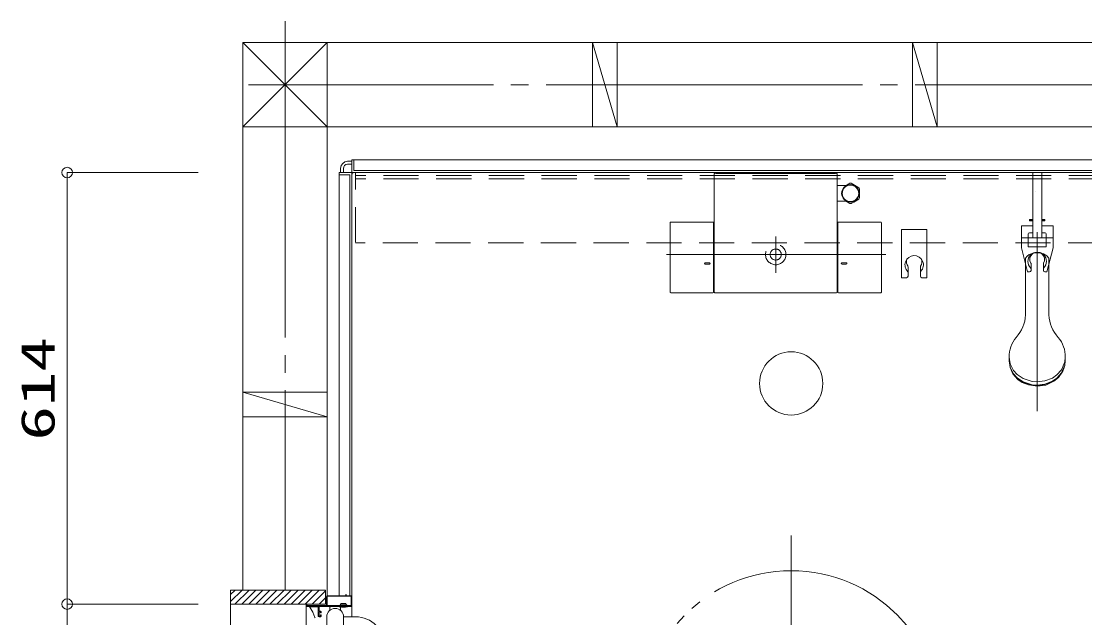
# Model space of a CAD drawing. Units: millimetres on the paper. Extents: x -305 to 305, y -152 to 152.
# Drawn here: x -188.5 to -128, y 59.8 to 93.7 of the extents above; entities that cross this region are included whole.
import ezdxf
from ezdxf.enums import TextEntityAlignment as Align

# ---------------------------------------------------------------- set-up
doc = ezdxf.new("R2010")
doc.units = ezdxf.units.MM
for name, pattern in [('DASHED2', [3, 2, -1]), ('LONG_CHAIN', [21, 18, -1, 1, -1]), ('LONG_DOUBLE_CHAIN', [21.8, 18, -1, 0.6, -0.6, 0.6, -1])]:
    doc.linetypes.add(name, pattern=pattern)
doc.layers.add('0-0_0', color=7, linetype='Continuous', lineweight=9)
doc.layers.add('0-1_VIEW0001', color=7, linetype='Continuous', lineweight=9)
doc.styles.add('ＭＳ ゴシック', font='')
doc.styles.get('ＭＳ ゴシック').set_extended_font_data('MS Gothic')

# ---------------------------------------------------------------- blocks, each defined once
blk = doc.blocks.new('_ORIGIN')
at = {"layer": '0-0_0'}
blk.add_line((0, 0), (-1, 0), dxfattribs=at)
blk.add_circle((0, 0), 0.5, dxfattribs=at)

msp = doc.modelspace()

# ---------------------------------------------------------------- linework, layer by layer
at = {"layer": '0-1_VIEW0001', "linetype": 'LONG_CHAIN'}
for p, q in [((-173.532, 93.714), (-173.532, 61.343)), ((-77.676, 90.105), (-175.618, 90.105)), ((-145.612, 79.395), (-145.612, 81.456)), ((-139.345, 80.439), (-151.821, 80.439)), ((-144.732, 64.443), (-144.732, 41.763))]:
    msp.add_line(p, q, dxfattribs=at)
at = {"layer": '0-1_VIEW0001'}
for p, q in [((-171.132, 92.505), (-175.932, 87.704)), ((-175.932, 92.504), (-175.932, 61.343)), ((-80.132, 92.505), (-175.931, 92.504)), ((-171.132, 87.704), (-175.931, 92.504)), ((-171.132, 92.505), (-171.132, 61.023)), ((-156.031, 92.504), (-156.031, 87.704)), ((-154.631, 87.704), (-156.031, 92.504)), ((-154.631, 92.504), (-154.631, 87.704)), ((-137.831, 92.504), (-137.831, 87.704)), ((-136.431, 87.704), (-137.831, 92.504)), ((-136.431, 92.504), (-136.431, 87.704)), ((-80.131, 87.705), (-175.932, 87.704)), ((-170.372, 85.344), (-170.372, 85.103)), ((-170.212, 85.344), (-170.212, 85.103)), ((-169.972, 85.743), (-169.732, 85.743)), ((-169.972, 85.583), (-169.732, 85.583)), ((-169.732, 85.823), (-87.732, 85.823)), ((-169.732, 85.123), (-169.732, 85.823)), ((-169.612, 85.223), (-169.612, 85.823)), ((-178.471, 85.103), (-185.931, 85.103)), ((-170.452, 85.103), (-170.452, 61.023)), ((-169.752, 85.103), (-170.452, 85.103)), ((-169.852, 84.983), (-170.452, 84.983)), ((-169.852, 84.983), (-169.852, 61.023)), ((-169.732, 85.083), (-169.732, 59.822)), ((-169.732, 59.822), (-169.732, 84.984)), ((-169.712, 85.103), (-87.752, 85.103)), ((-119.732, 85.103), (-169.613, 85.103)), ((-169.612, 85.223), (-87.852, 85.223)), ((-149.112, 78.299), (-149.112, 85.022)), ((-149.072, 85.06), (-149.076, 85.06)), ((-149.018, 85.059), (-142.206, 85.059)), ((-142.148, 85.06), (-142.152, 85.06)), ((-142.112, 85.02), (-142.112, 78.299)), ((-185.931, 61.143), (-185.931, 84.503)), ((-142.112, 84.359), (-141.598, 84.359)), ((-141.6, 83.479), (-142.112, 83.479)), ((-151.624, 78.299), (-151.624, 82.243)), ((-151.584, 82.283), (-149.184, 82.283)), ((-149.144, 78.299), (-149.144, 82.243)), ((-142.08, 82.243), (-142.08, 78.299)), ((-142.04, 82.283), (-139.64, 82.283)), ((-139.6, 78.299), (-139.6, 82.243)), ((-149.384, 79.975), (-149.624, 79.975)), ((-149.624, 79.895), (-149.384, 79.895)), ((-141.84, 79.975), (-141.6, 79.975)), ((-141.6, 79.895), (-141.84, 79.895)), ((-149.184, 78.259), (-151.584, 78.259)), ((-142.152, 78.259), (-149.072, 78.259)), ((-139.64, 78.259), (-142.04, 78.259)), ((-175.933, 72.605), (-171.133, 71.205)), ((-171.132, 72.605), (-175.932, 72.605)), ((-171.132, 71.205), (-175.932, 71.205)), ((-176.632, 60.691), (-175.98, 61.343)), ((-176.632, 28.864), (-176.632, 61.343)), ((-176.632, 61.343), (-171.232, 61.343)), ((-176.632, 61.087), (-176.376, 61.343)), ((-176.384, 60.543), (-175.584, 61.343)), ((-175.988, 60.543), (-175.188, 61.343)), ((-175.592, 60.543), (-174.792, 61.343)), ((-175.192, 60.543), (-174.392, 61.343)), ((-174.792, 60.543), (-173.992, 61.343)), ((-174.392, 60.543), (-173.592, 61.343)), ((-173.992, 60.543), (-173.192, 61.343)), ((-173.592, 60.543), (-172.792, 61.343)), ((-173.192, 60.543), (-172.392, 61.343)), ((-172.792, 60.543), (-171.992, 61.343)), ((-172.392, 60.543), (-171.592, 61.343)), ((-171.992, 60.543), (-171.232, 61.303)), ((-171.232, 61.343), (-171.232, 60.543)), ((-178.471, 60.543), (-185.931, 60.543)), ((-178.471, 60.543), (-185.931, 60.543)), ((-171.232, 60.543), (-176.632, 60.543)), ((-172.332, 60.435), (-172.332, 60.531)), ((-172.32, 60.543), (-172.304, 60.543)), ((-172.292, 60.531), (-172.292, 60.475)), ((-171.592, 60.543), (-171.232, 60.903)), ((-171.172, 60.475), (-171.172, 60.983)), ((-171.136, 60.475), (-171.136, 60.975)), ((-171.132, 61.023), (-170.096, 61.023)), ((-171.124, 60.987), (-169.78, 60.987)), ((-170.352, 60.583), (-170.072, 60.583)), ((-170.072, 60.543), (-170.352, 60.543)), ((-170.084, 61.035), (-170.084, 61.075)), ((-170.076, 61.083), (-170.06, 61.083)), ((-170.072, 60.583), (-170.072, 60.543)), ((-170.072, 60.543), (-170.024, 60.48)), ((-170.052, 61.075), (-170.052, 61.035)), ((-170.04, 61.023), (-169.772, 61.023)), ((-169.768, 60.975), (-169.768, 60.475)), ((-169.732, 60.983), (-169.732, 60.443)), ((-185.931, 30.263), (-185.931, 59.943)), ((-171.652, 60.423), (-172.32, 60.423)), ((-172.28, 60.463), (-171.184, 60.463)), ((-172.13, 60.383), (-172.132, 60.383)), ((-171.64, 60.383), (-172.13, 60.383)), ((-171.64, 59.863), (-171.64, 60.411)), ((-171.6, 60.411), (-171.6, 60.155)), ((-171.6, 60.095), (-171.6, 59.879)), ((-169.752, 60.423), (-171.588, 60.423)), ((-171.588, 60.143), (-171.52, 60.143)), ((-171.532, 60.107), (-171.588, 60.107)), ((-171.52, 60.059), (-171.52, 60.095)), ((-171.52, 59.879), (-171.52, 59.915)), ((-171.492, 60.047), (-171.508, 60.047)), ((-171.508, 59.927), (-171.492, 59.927)), ((-171.48, 60.103), (-171.48, 60.059)), ((-171.48, 59.915), (-171.48, 59.863)), ((-169.78, 60.463), (-171.124, 60.463)), ((-170.98, 60.363), (-170.98, 60.197)), ((-170.452, 60.423), (-170.452, 60.407)), ((-170.386, 60.435), (-170.386, 60.45)), ((-170.38, 60.363), (-170.38, 60.197)), ((-170.038, 60.435), (-170.038, 60.45)), ((-169.972, 60.423), (-169.972, 60.407)), ((-171.834, 59.79), (-171.834, 59.79)), ((-171.52, 59.823), (-171.6, 59.823)), ((-171.588, 59.867), (-171.532, 59.867)), ((-171.16, 59.031), (-171.16, 59.823)), ((-170.2, 59.823), (-170.2, 59.035)), ((-169.518, 59.822), (-170.2, 59.822))]:
    msp.add_line(p, q, dxfattribs=at)
at = {"layer": '0-1_VIEW0001', "color": 6, "linetype": 'DASHED2'}
for p, q in [((-169.532, 81.143), (-169.532, 85.103)), ((-87.932, 84.943), (-169.532, 84.943)), ((-87.972, 81.103), (-169.532, 81.103))]:
    msp.add_line(p, q, dxfattribs=at)
at = {"layer": '0-1_VIEW0001', "color": 2}
for p, q in [((-130.986, 81.383), (-130.986, 85.103)), ((-130.478, 81.383), (-130.478, 85.103)), ((-131.172, 82.413), (-131.152, 82.433)), ((-131.172, 82.373), (-131.172, 82.413)), ((-131.172, 82.413), (-130.986, 82.413)), ((-130.986, 82.373), (-131.172, 82.373)), ((-131.172, 82.373), (-131.152, 82.353)), ((-130.986, 82.433), (-131.152, 82.433)), ((-130.986, 82.353), (-131.152, 82.353)), ((-130.312, 82.433), (-130.478, 82.433)), ((-130.478, 82.413), (-130.292, 82.413)), ((-130.292, 82.373), (-130.478, 82.373)), ((-130.312, 82.353), (-130.478, 82.353)), ((-130.292, 82.413), (-130.312, 82.433)), ((-130.292, 82.373), (-130.312, 82.353)), ((-130.292, 82.413), (-130.292, 82.373)), ((-138.452, 81.863), (-138.452, 79.12)), ((-138.452, 81.863), (-138.452, 79.12)), ((-138.452, 81.863), (-137.012, 81.863)), ((-138.452, 81.103), (-138.452, 81.823)), ((-137.012, 81.863), (-137.012, 79.12)), ((-130.986, 82.073), (-131.632, 82.073)), ((-131.632, 81.393), (-131.632, 82.073)), ((-129.832, 82.073), (-130.478, 82.073)), ((-129.832, 81.393), (-129.832, 82.073)), ((-131.24, 81.393), (-131.632, 81.393)), ((-131.632, 81.393), (-131.632, 80.813)), ((-131.242, 81.393), (-131.242, 80.893)), ((-131.24, 81.615), (-131.24, 80.875)), ((-130.224, 81.383), (-131.24, 81.383)), ((-131.18, 81.675), (-130.986, 81.675)), ((-130.284, 81.675), (-130.478, 81.675)), ((-130.224, 81.615), (-130.224, 80.875)), ((-130.224, 81.393), (-129.832, 81.393)), ((-130.222, 80.893), (-130.222, 81.393)), ((-129.832, 81.393), (-129.832, 80.813)), ((-131.282, 79.451), (-131.632, 80.813)), ((-131.24, 80.893), (-131.242, 80.893)), ((-131.24, 80.875), (-130.224, 80.875)), ((-130.222, 80.893), (-130.224, 80.893)), ((-130.182, 79.451), (-129.832, 80.813)), ((-131.082, 79.898), (-131.082, 79.531)), ((-130.382, 79.898), (-130.382, 79.531)), ((-138.082, 79.726), (-138.082, 79.2)), ((-138.082, 79.726), (-138.082, 79.2)), ((-137.382, 79.726), (-137.382, 79.2)), ((-137.382, 79.726), (-137.382, 79.2)), ((-131.162, 79.451), (-131.282, 79.451)), ((-130.302, 79.451), (-130.182, 79.451)), ((-138.452, 79.12), (-138.162, 79.12)), ((-138.452, 79.12), (-138.162, 79.12)), ((-137.012, 79.12), (-137.302, 79.12)), ((-137.012, 79.12), (-137.302, 79.12))]:
    msp.add_line(p, q, dxfattribs=at)
at = {"layer": '0-1_VIEW0001', "color": 4, "linetype": 'LONG_CHAIN'}
msp.add_line((-130.732, 81.713), (-130.732, 71.52), dxfattribs=at)
at = {"layer": '0-1_VIEW0001', "color": 4}
for p, q in [((-131.392, 77.001), (-131.392, 80.232)), ((-130.072, 80.236), (-130.072, 77.001)), ((-132.332, 74.406), (-132.332, 74.59)), ((-129.132, 74.59), (-129.132, 74.406))]:
    msp.add_line(p, q, dxfattribs=at)
at = {"layer": '0-1_VIEW0001', "color": 6, "linetype": 'DASHED2'}
for points in [[(-87.932, 81.143), (-87.932, 85.103), (-169.532, 85.103)], [(-87.932, 84.743), (-169.532, 84.743), (-169.532, 84.943)]]:
    msp.add_lwpolyline(points, dxfattribs=at)
at = {"layer": '0-1_VIEW0001'}
for points in [[(-149.112, 85.02), (-149.112, 85.023), (-149.112, 85.026), (-149.111, 85.029), (-149.11, 85.032), (-149.109, 85.035), (-149.108, 85.038), (-149.107, 85.04), (-149.105, 85.043), (-149.103, 85.045), (-149.102, 85.047), (-149.101, 85.048), (-149.099, 85.049), (-149.098, 85.05), (-149.097, 85.051), (-149.096, 85.052), (-149.095, 85.053), (-149.094, 85.054), (-149.092, 85.055), (-149.091, 85.055), (-149.09, 85.056), (-149.089, 85.057), (-149.087, 85.057), (-149.086, 85.058), (-149.084, 85.058), (-149.083, 85.059), (-149.082, 85.059), (-149.08, 85.06), (-149.079, 85.06), (-149.077, 85.06), (-149.076, 85.06)], [(-149.018, 85.059), (-149.018, 85.06), (-149.072, 85.06)], [(-142.152, 85.06), (-142.206, 85.06), (-142.206, 85.059)], [(-142.148, 85.06), (-142.145, 85.06), (-142.142, 85.059), (-142.139, 85.058), (-142.137, 85.057), (-142.134, 85.056), (-142.131, 85.055), (-142.129, 85.053), (-142.127, 85.051), (-142.124, 85.049), (-142.122, 85.047), (-142.121, 85.046), (-142.12, 85.045), (-142.12, 85.044), (-142.119, 85.043), (-142.118, 85.041), (-142.117, 85.04), (-142.116, 85.039), (-142.116, 85.038), (-142.115, 85.036), (-142.115, 85.035), (-142.114, 85.033), (-142.114, 85.032), (-142.113, 85.031), (-142.113, 85.029), (-142.113, 85.028), (-142.112, 85.026), (-142.112, 85.025), (-142.112, 85.023), (-142.112, 85.022), (-142.112, 85.02)], [(-141.638, 84.359), (-141.548, 84.411), (-141.453, 84.466), (-141.397, 84.498)], [(-141.322, 84.498), (-141.226, 84.442), (-141.122, 84.382), (-141.028, 84.328), (-140.933, 84.273), (-140.877, 84.241)], [(-140.84, 84.176), (-140.84, 84.115), (-140.84, 84.016), (-140.84, 83.914), (-140.84, 83.809), (-140.84, 83.707), (-140.84, 83.662)], [(-140.877, 83.597), (-140.974, 83.542), (-141.078, 83.482), (-141.172, 83.427), (-141.267, 83.372), (-141.322, 83.34)], [(-141.397, 83.34), (-141.494, 83.396), (-141.598, 83.456), (-141.638, 83.479)], [(-172.332, 60.531), (-172.328, 60.539), (-172.32, 60.543)], [(-172.304, 60.543), (-172.296, 60.539), (-172.292, 60.531)], [(-171.172, 60.983), (-171.16, 61.011), (-171.132, 61.023)], [(-171.136, 60.975), (-171.132, 60.983), (-171.124, 60.987)], [(-170.352, 60.583), (-170.352, 60.543), (-170.4, 60.48)], [(-170.096, 61.023), (-170.088, 61.026), (-170.084, 61.035)], [(-170.084, 61.075), (-170.082, 61.08), (-170.076, 61.083)], [(-170.06, 61.083), (-170.054, 61.08), (-170.052, 61.075)], [(-170.052, 61.035), (-170.048, 61.026), (-170.04, 61.023)], [(-169.78, 60.987), (-169.772, 60.983), (-169.768, 60.975)], [(-169.772, 61.023), (-169.744, 61.011), (-169.732, 60.983)], [(-172.32, 60.423), (-172.328, 60.426), (-172.332, 60.435)], [(-172.332, 29.803), (-172.332, 60.403), (-169.732, 60.403), (-169.732, 59.823)], [(-172.292, 60.475), (-172.288, 60.466), (-172.28, 60.463)], [(-172.13, 60.364), (-172.13, 60.364), (-172.131, 60.365), (-172.137, 60.371), (-172.139, 60.375), (-172.139, 60.378), (-172.138, 60.379), (-172.137, 60.381), (-172.134, 60.382), (-172.132, 60.383)], [(-171.834, 59.79), (-171.955, 60.095), (-172.13, 60.364)], [(-171.64, 60.411), (-171.644, 60.419), (-171.652, 60.423)], [(-171.588, 60.423), (-171.596, 60.419), (-171.6, 60.411)], [(-171.6, 60.155), (-171.596, 60.146), (-171.588, 60.143)], [(-171.588, 60.107), (-171.596, 60.103), (-171.6, 60.095)], [(-171.52, 60.095), (-171.524, 60.103), (-171.532, 60.107)], [(-171.52, 60.143), (-171.492, 60.131), (-171.48, 60.103)], [(-171.508, 60.047), (-171.516, 60.05), (-171.52, 60.059)], [(-171.52, 59.915), (-171.516, 59.923), (-171.508, 59.927)], [(-171.48, 60.059), (-171.484, 60.05), (-171.492, 60.047)], [(-171.492, 59.927), (-171.484, 59.923), (-171.48, 59.915)], [(-171.184, 60.463), (-171.176, 60.466), (-171.172, 60.475)], [(-171.124, 60.463), (-171.132, 60.466), (-171.136, 60.475)], [(-169.768, 60.475), (-169.772, 60.466), (-169.78, 60.463)], [(-169.732, 60.443), (-169.738, 60.429), (-169.752, 60.423)], [(-171.834, 59.79), (-171.832, 59.782), (-171.825, 59.769)], [(-171.6, 59.823), (-171.628, 59.834), (-171.64, 59.863)], [(-171.6, 59.879), (-171.596, 59.87), (-171.588, 59.867)], [(-171.532, 59.867), (-171.524, 59.87), (-171.52, 59.879)], [(-171.48, 59.863), (-171.492, 59.834), (-171.52, 59.823)]]:
    msp.add_lwpolyline(points, dxfattribs=at)
msp.add_lwpolyline([(-130.803, 83.999), (-130.803, 83.999), (-130.803, 83.999)], close=True, dxfattribs=at)
at = {"layer": '0-1_VIEW0001', "color": 4}
for points in [[(-130.072, 80.236), (-130.184, 80.372), (-130.375, 80.477), (-130.527, 80.518), (-130.731, 80.537), (-130.963, 80.513), (-131.183, 80.434), (-131.298, 80.355), (-131.392, 80.232)], [(-132.332, 74.59), (-132.272, 74.211), (-132.079, 73.835), (-131.878, 73.613), (-131.538, 73.381), (-131.023, 73.214), (-130.732, 73.19), (-130.299, 73.243), (-129.869, 73.411), (-129.615, 73.588), (-129.35, 73.885), (-129.159, 74.335), (-129.132, 74.59)], [(-132.332, 74.406), (-132.272, 74.027), (-132.079, 73.651), (-131.878, 73.429), (-131.538, 73.197), (-131.023, 73.03), (-130.732, 73.006), (-130.299, 73.058), (-129.869, 73.227), (-129.615, 73.403), (-129.35, 73.701), (-129.159, 74.151), (-129.132, 74.406)], [(-132.332, 74.386), (-132.272, 74.007), (-132.079, 73.632), (-131.878, 73.41), (-131.538, 73.177), (-131.023, 73.01), (-130.732, 72.987), (-130.299, 73.039), (-129.869, 73.208), (-129.615, 73.384), (-129.35, 73.681), (-129.159, 74.132), (-129.132, 74.386)], [(-132.274, 74.013), (-132.112, 73.651), (-131.828, 73.332), (-131.585, 73.165), (-131.223, 73.015), (-130.732, 72.947), (-130.249, 73.013), (-129.78, 73.225), (-129.518, 73.442), (-129.271, 73.796), (-129.19, 74.013)]]:
    msp.add_lwpolyline(points, dxfattribs=at)
at = {"layer": '0-1_VIEW0001'}
for radius in [0.5, 0.469]:
    msp.add_circle((-141.36, 83.919), radius, dxfattribs=at)
at = {"layer": '0-1_VIEW0001', "linetype": 'DASHED2'}
for radius in [0.58, 0.316]:
    msp.add_circle((-145.612, 80.439), radius, dxfattribs=at)
at = {"layer": '0-1_VIEW0001', "linetype": 'LONG_DOUBLE_CHAIN'}
msp.add_circle((-144.732, 73.103), 1.8, dxfattribs=at)
at = {"layer": '0-1_VIEW0001'}
for centre, radius, start, end in [((-169.972, 85.343), 0.4, 90, 180), ((-169.972, 85.343), 0.24, 90, 180), ((-169.752, 85.083), 0.02, 0, 90), ((-169.712, 85.123), 0.02, 180, 270), ((-169.612, 84.983), 0.12, 90, 180), ((-141.36, 83.919), 0.58, 86.29156, 93.70844), ((-141.36, 83.919), 0.58, 26.29156, 33.70844), ((-141.36, 83.919), 0.58, 326.29156, 333.70844), ((-141.36, 83.919), 0.58, 266.29156, 273.70844), ((-151.584, 82.243), 0.04, 90, 180.00003), ((-149.184, 82.243), 0.04, 0, 90), ((-142.04, 82.243), 0.04, 90, 180), ((-139.64, 82.243), 0.04, 0, 90), ((-149.624, 79.935), 0.04, 90, 270), ((-149.384, 79.935), 0.04, 270, 90), ((-141.84, 79.935), 0.04, 90, 270), ((-141.6, 79.935), 0.04, 270, 90), ((-151.584, 78.299), 0.04, 180.00003, 270), ((-149.184, 78.299), 0.04, 270, 0), ((-149.072, 78.299), 0.04, 180, 270), ((-142.152, 78.299), 0.04, 270, 0), ((-142.04, 78.299), 0.04, 180, 270), ((-139.64, 78.299), 0.04, 270, 0), ((-170.68, 59.823), 0.48, 0, 180), ((-170.94, 60.363), 0.04, 90, 180), ((-170.432, 60.407), 0.02, 180, 257.57603), ((-170.212, 61.405), 1.043, 257.57603, 282.42397), ((-170.39, 60.473), 0.012, 142.83915, 250.52878), ((-170.398, 60.435), 0.012, 270, 0), ((-170.398, 60.45), 0.012, 0, 70.52878), ((-170.42, 60.363), 0.04, 0, 20.55343), ((-170.026, 60.45), 0.012, 109.47122, 180), ((-170.026, 60.435), 0.012, 180, 270), ((-170.034, 60.473), 0.012, 289.47122, 37.16085), ((-169.992, 60.407), 0.02, 282.42397, 0), ((-169.518, 58.182), 1.64, 44.22013, 90)]:
    msp.add_arc(centre, radius, start, end, dxfattribs=at)
at = {"layer": '0-1_VIEW0001', "color": 2}
for centre, radius, start, end in [((-131.18, 81.615), 0.06, 90, 180), ((-130.284, 81.615), 0.06, 0, 90), ((-130.732, 80.047), 0.526, 315.20002, 224.79998), ((-130.732, 80.153), 0.42, 329.31658, 210.68342), ((-137.732, 79.851), 0.525, 315.31053, 228.17432), ((-137.732, 79.851), 0.525, 315.31053, 228.17432), ((-137.732, 80.021), 0.442, 159.99235, 217.59191), ((-137.732, 80.021), 0.442, 159.99235, 217.59191), ((-137.732, 80.021), 0.442, 325.50881, 20.00932), ((-137.732, 80.021), 0.442, 325.50881, 20.00932), ((-131.162, 79.898), 0.08, 0, 30.68342), ((-130.302, 79.898), 0.08, 149.31658, 180), ((-138.162, 79.426), 0.08, 0, 44.68947), ((-138.162, 79.426), 0.08, 0, 44.68947), ((-138.162, 79.726), 0.08, 0, 34.49119), ((-138.162, 79.726), 0.08, 0, 34.49119), ((-137.302, 79.726), 0.08, 145.50881, 180), ((-137.302, 79.726), 0.08, 145.50881, 180), ((-137.302, 79.426), 0.08, 135.31053, 180), ((-137.302, 79.426), 0.08, 135.31053, 180), ((-131.162, 79.531), 0.08, 270, 0), ((-131.162, 79.62), 0.08, 0, 44.79997), ((-130.302, 79.62), 0.08, 135.20003, 180), ((-130.302, 79.531), 0.08, 180, 270), ((-138.162, 79.2), 0.08, 270, 0), ((-138.162, 79.2), 0.08, 270, 0), ((-137.302, 79.2), 0.08, 180, 270), ((-137.302, 79.2), 0.08, 180, 270)]:
    msp.add_arc(centre, radius, start, end, dxfattribs=at)
at = {"layer": '0-1_VIEW0001', "color": 4}
for centre, radius, start, end in [((-133.399, 77.081), 2, 317.34314, 357.69634), ((-128.065, 77.081), 2, 182.3036, 222.65682), ((-130.632, 74.625), 1.7, 139.6468, 181.19028), ((-130.832, 74.625), 1.7, 358.80972, 40.35322)]:
    msp.add_arc(centre, radius, start, end, dxfattribs=at)
at = {"layer": '0-1_VIEW0001', "linetype": 'LONG_DOUBLE_CHAIN'}
msp.add_arc((-144.732, 53.903), 8.54, 0.00004, 179.99998, dxfattribs=at)

# ---------------------------------------------------------------- block references
at = {"layer": '0-1_VIEW0001', "xscale": 0.6, "yscale": 0.6}
for p, rotation in [((-185.931, 85.103), 90), ((-185.931, 60.543), 270), ((-185.931, 60.543), 90)]:
    msp.add_blockref('_ORIGIN', p, dxfattribs=dict(at, rotation=rotation))

# ---------------------------------------------------------------- texts
at = {"layer": '0-1_VIEW0001', "style": 'ＭＳ ゴシック', "width": 1.5}
msp.add_text('614', height=1.921, rotation=90, dxfattribs=at).set_placement((-186.07, 69.852), align=Align.BOTTOM_LEFT)

doc.saveas('drawing.dxf')
